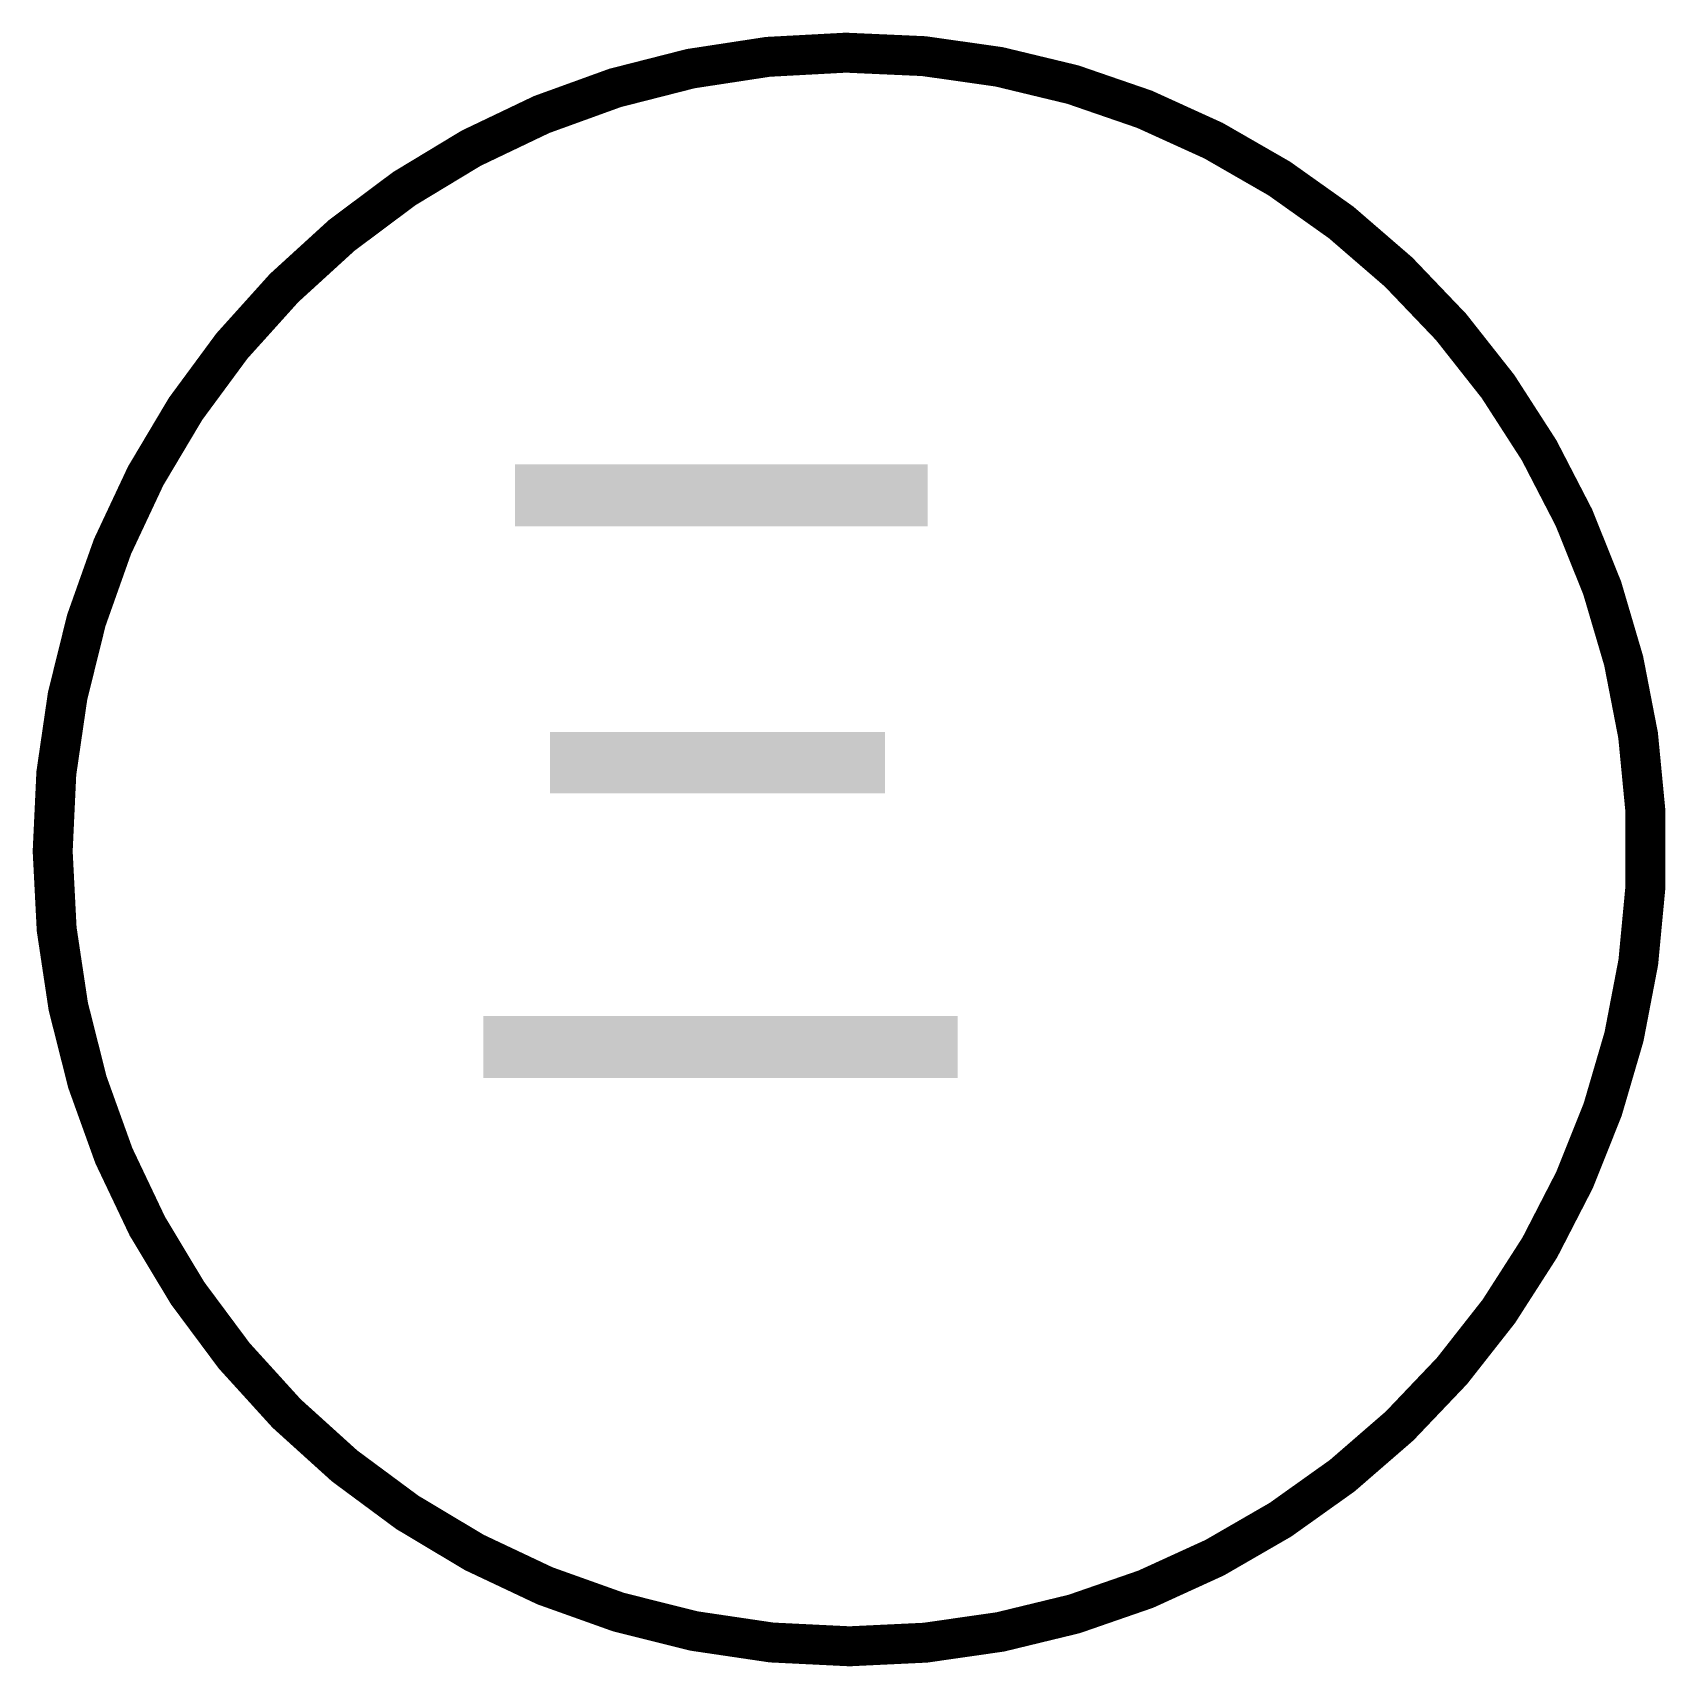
# Model space of a CAD drawing. Extents: x -0.05 to 4.03, y 0 to 4.08.
import ezdxf

# ---------------------------------------------------------------- set-up
doc = ezdxf.new("R2010")
doc.units = 0
doc.header["$MEASUREMENT"] = 0
doc.layers.get('0').update_dxf_attribs({"linetype": 'CONTINUOUS'})
doc.styles.add('LZ_FONTS_FS', font='hxm.ttf', dxfattribs={"width": 0.7})

msp = doc.modelspace()

# ---------------------------------------------------------------- linework, layer by layer
at = {"const_width": 0.1}
msp.add_lwpolyline([(1.9905, 0.0456, 0.954308), (2.1765, 4.0205, 1.04788)], format="xyb", close=True, dxfattribs=at)

# ---------------------------------------------------------------- texts
at = {"insert": (0.9863, 2.9803), "char_height": 1.5, "width": 1.9713, "attachment_point": 1, "style": 'LZ_FONTS_FS'}
msp.add_mtext('\\fTxt|b0|i0|c134|p2;三', dxfattribs=at)

doc.saveas('drawing.dxf')
